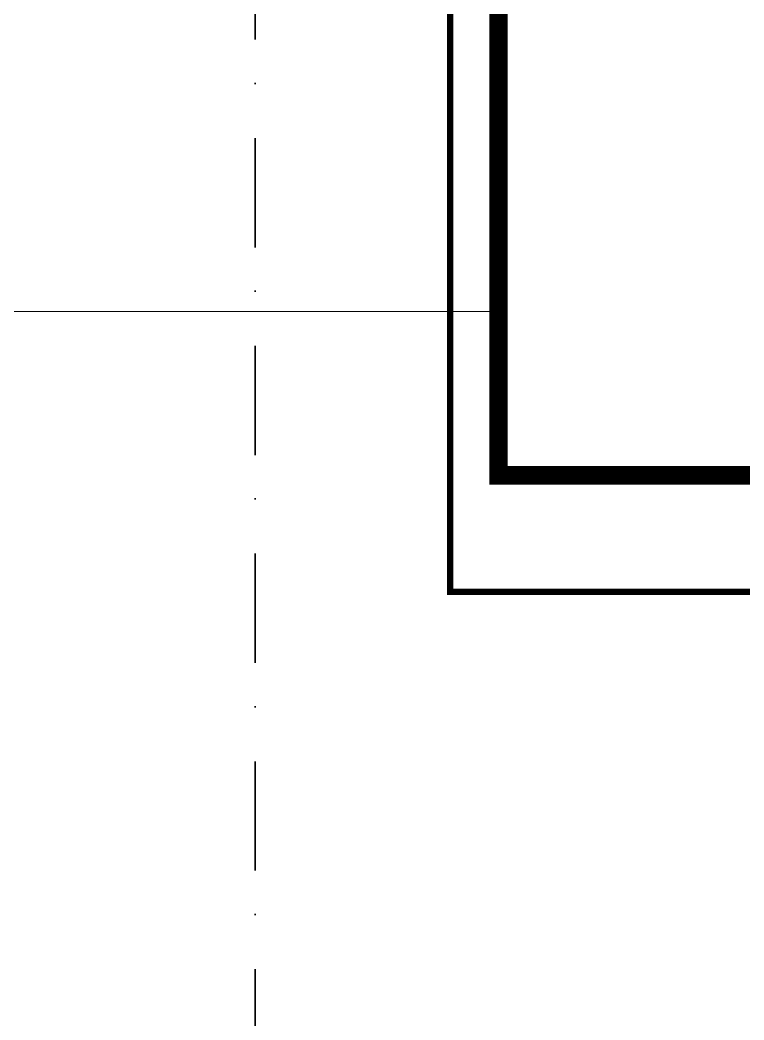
# Model space of a CAD drawing. Header units: millimetres. Extents: x 1322820 to 1391563, y 1051909 to 1098256.
# Drawn here: x 1361349 to 1362517, y 1068301 to 1069914 of the extents above; entities that cross this region are included whole.
import ezdxf
from ezdxf.enums import TextEntityAlignment as Align

# ---------------------------------------------------------------- set-up
doc = ezdxf.new("R2010")
doc.units = ezdxf.units.MM
doc.header["$MEASUREMENT"] = 0
for name, pattern in [('AStair_dashed', [1800, 800, -1000]), ('Dot & Dashed', [335.138881, 176.388884, -88.194442, 0, -70.555556]), ('DUBLU_INTRERUPT', [1.093612, 0.529167, -0.211667, 0.141111, -0.211667])]:
    doc.linetypes.add(name, pattern=pattern)
doc.layers.get('0').update_dxf_attribs({"true_color": 0x787878})
doc.layers.add('Circuite', color=7, linetype='Continuous', lineweight=25)
doc.layers.add('circuite prize vitali', color=1, linetype='Continuous')
doc.layers.add('New_arhitectura - axe', color=7, linetype='Continuous', true_color=0x787878)
doc.layers.add('New_arhitectura - axe_Pen_No__201', color=7, linetype='Continuous', lineweight=35, true_color=0x787878)
doc.layers.add('New_arhitectura - desen 2D_Pen_No__2', color=7, linetype='Continuous', lineweight=13, true_color=0x787878)
doc.styles.add('GENERATED_STYLE_1', font='arialbd.ttf')

# ---------------------------------------------------------------- blocks, each defined once
blk = doc.blocks.new('Standard grid marker')
at = {"layer": 'New_arhitectura - axe_Pen_No__201', "linetype": 'Dot & Dashed', "lineweight": 35}
blk.add_line((1000, 0), (43350, 0), dxfattribs=at)
at = {"layer": 'New_arhitectura - axe_Pen_No__201', "lineweight": 35, "style": 'GENERATED_STYLE_1'}
for tag, p in [('AC_MarkerText_1_0', (-106.1, 7.1)), ('AC_MarkerText_1_1', (44456, 7.1))]:
    blk.add_attdef(tag, text='', height=125, rotation=270, dxfattribs=at).set_placement(p, align=Align.MIDDLE_CENTER)
blk = doc.blocks.new('terasa')
at = {"layer": 'New_arhitectura - desen 2D_Pen_No__2', "linetype": 'AStair_dashed', "lineweight": 13}
for p, q in [((1355928.539, 1069443.92), (1372278.547, 1069443.92)), ((1355928.539, 1066506.317), (1366234.763, 1069443.92))]:
    blk.add_line(p, q, dxfattribs=at)
at = {"layer": 'New_arhitectura - axe', "linetype": 'Continuous', "lineweight": 13, "zscale": 1000, "rotation": 90}
blk.add_blockref('Standard grid marker', (1361728.517, 1052120.65), dxfattribs=at)

msp = doc.modelspace()

# ---------------------------------------------------------------- block references
msp.add_blockref('terasa', (0, 0))

# ---------------------------------------------------------------- next in the draw order: linework, layer by layer
at = {"layer": 'Circuite', "linetype": 'DUBLU_INTRERUPT', "lineweight": 20, "ltscale": 1000, "const_width": 10}
msp.add_lwpolyline([(1365302.2, 1081821.6), (1362043.1, 1081821.6), (1362043.1, 1078715.6), (1362043.1, 1068991.6), (1363227.8, 1068991.6)], dxfattribs=at)
at = {"layer": 'circuite prize vitali', "lineweight": 20, "const_width": 30}
msp.add_lwpolyline([(1361576.9, 1080204.8), (1362287.2, 1080204.8), (1362287.2, 1078429.2), (1362287.2, 1078429.2), (1362121, 1078429.2), (1362121, 1069179.3), (1363222.2, 1069179.3)], dxfattribs=at)

doc.saveas('drawing.dxf')
